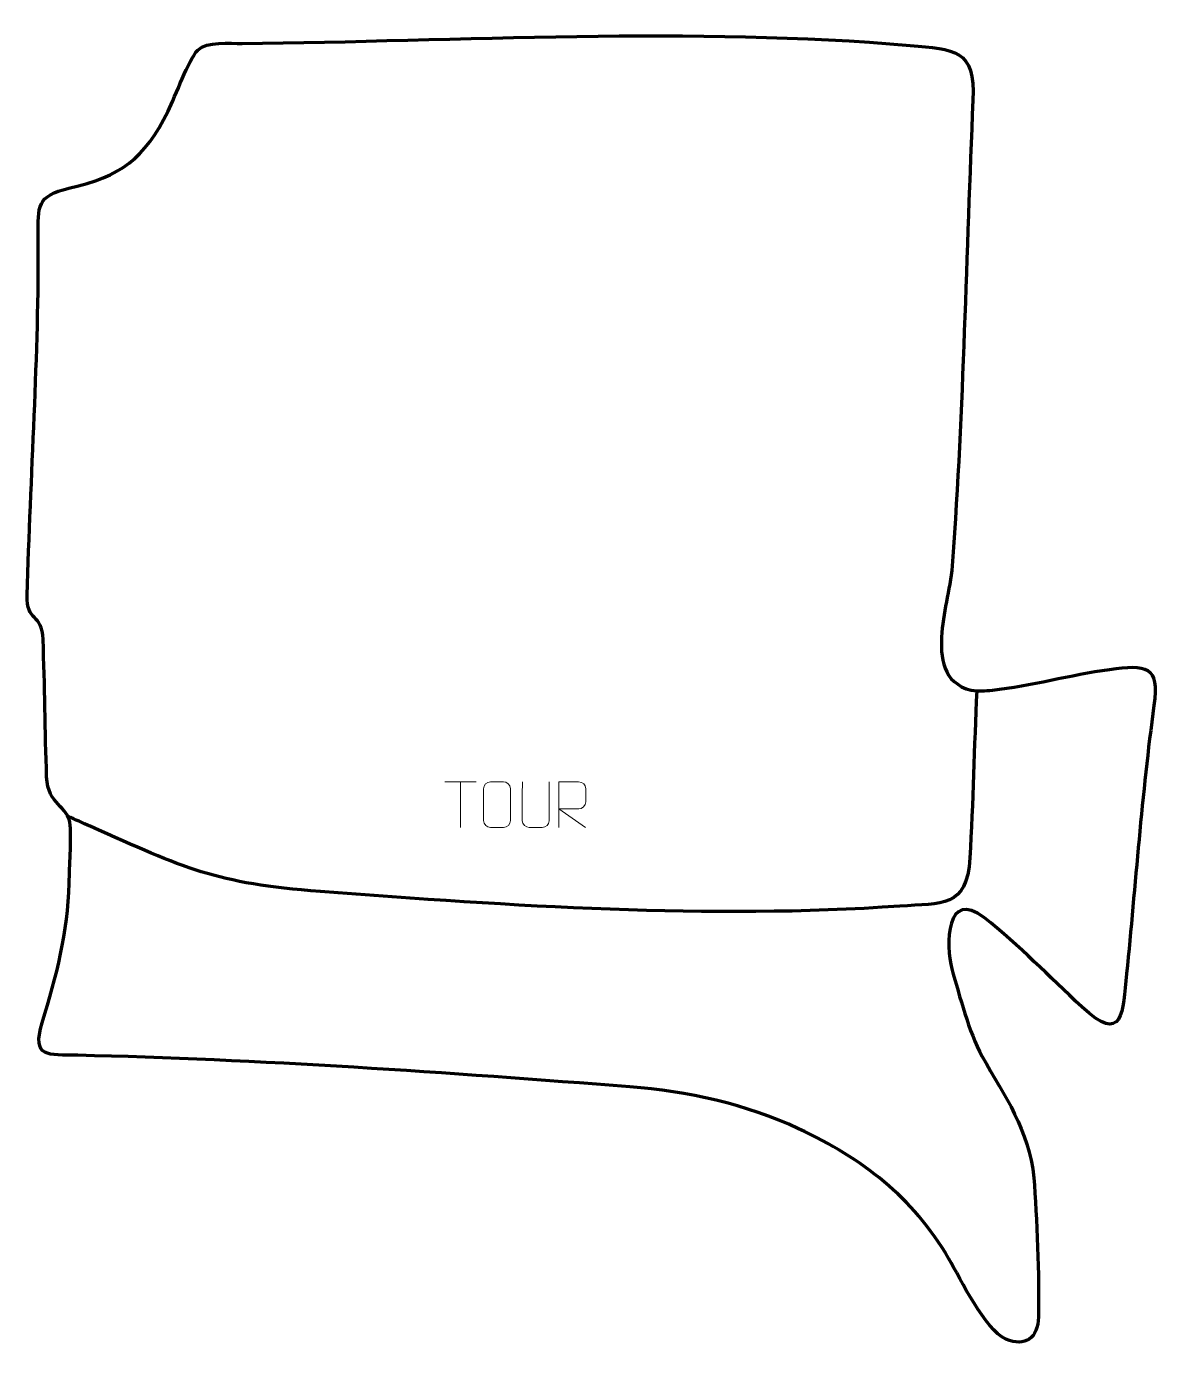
# Model space of a CAD drawing. Header units: millimetres. Extents: x -551 to 70, y 101 to 824.
import ezdxf

# ---------------------------------------------------------------- set-up
doc = ezdxf.new("R2010")
doc.units = ezdxf.units.MM
doc.header["$MEASUREMENT"] = 0
doc.layers.add('layer 2', color=7, linetype='Continuous')
doc.layers.add('layer 3', color=7, linetype='Continuous')

msp = doc.modelspace()

# ---------------------------------------------------------------- linework, layer by layer
at = {"layer": 'layer 2', "color": 142, "lineweight": 158}
msp.add_open_spline([(-30.6106, 460.2779), (-31.9477, 429.9657), (-32.5445, 399.064), (-34.3527, 368.8691), (-34.3527, 368.8691), (-36.0107, 341.1834), (-49.4911, 344.1045), (-72.657, 342.4711), (-72.657, 342.4711), (-176.5687, 335.1439), (-285.9779, 342.614), (-389.8106, 350.4593), (-389.8106, 350.4593), (-447.3132, 354.804), (-464.2468, 363.1248), (-515.8625, 386.2028), (-515.8625, 386.2028), (-519.9233, 388.0139), (-523.9842, 389.8248), (-528.047, 391.6316)], degree=3, knots=[0, 0, 0, 0, 0.16666667, 0.16666667, 0.16666667, 0.16666667, 0.33333333, 0.33333333, 0.33333333, 0.33333333, 0.5, 0.5, 0.5, 0.5, 0.66666667, 0.66666667, 0.66666667, 0.66666667, 1, 1, 1, 1], dxfattribs=at)
at = {"layer": 'layer 3', "color": 242, "lineweight": 158}
msp.add_open_spline([(-432.595, 814.5821), (-439.3852, 814.5353), (-451.9035, 815.9125), (-456.9608, 811.0115), (-456.9608, 811.0115), (-462.1471, 805.2931), (-468.9952, 785.9525), (-473.2058, 777.5513), (-473.2058, 777.5513), (-486.4365, 751.1525), (-498.7036, 742.0684), (-527.5224, 735.343), (-527.5224, 735.343), (-545.1466, 731.23), (-544.3975, 725.6149), (-544.2706, 708.8556), (-544.2706, 708.8556), (-543.7838, 644.5562), (-548.5735, 577.2814), (-550.3327, 512.6643), (-550.3327, 512.6643), (-550.739, 497.7363), (-542.2292, 503.1064), (-541.6419, 488.3306), (-541.6419, 488.3306), (-540.6661, 463.3199), (-540.5531, 438.2693), (-539.6807, 413.3252), (-539.6807, 413.3252), (-539.1185, 397.2494), (-527.6737, 398.0635), (-526.741, 386.6993), (-526.741, 386.6993), (-526.156, 377.2264), (-527.1675, 364.963), (-527.3299, 355.0328), (-527.3299, 355.0328), (-528.0105, 327.8886), (-534.3175, 304.3882), (-542.0701, 278.6503), (-542.0701, 278.6503), (-547.9506, 259.1278), (-539.0391, 261.2007), (-522.5849, 260.8474), (-522.5849, 260.8474), (-425.2969, 258.7586), (-317.7151, 251.1237), (-220.3766, 243.5745), (-220.3766, 243.5745), (-189.113, 241.1498), (-156.5671, 234.0316), (-128.1139, 220.6883), (-128.1139, 220.6883), (-92.489, 203.8642), (-66.2557, 183.7843), (-45.7959, 149.5236), (-45.7959, 149.5236), (-39.3401, 138.2734), (-26.0445, 110.6169), (-14.5994, 105.5727), (-14.5994, 105.5727), (-3.9587, 100.8831), (2.9825, 106.2297), (3.2152, 117.6429), (3.2152, 117.6429), (3.6592, 139.4138), (2.3442, 172.4487), (0.7118, 193.8428), (0.7118, 193.8428), (-1.9899, 220.2393), (-15.2054, 238.0873), (-27.6317, 260.2152), (-27.6317, 260.2152), (-35.1425, 274.3707), (-39.7763, 292.6094), (-44.2375, 308.1089), (-44.2375, 308.1089), (-47.6792, 321.2105), (-47.2156, 352.2152), (-26.5028, 336.2437), (-26.5028, 336.2437), (-6.8238, 320.5924), (8.7264, 304.2371), (26.8874, 287.3699), (26.8874, 287.3699), (49.7274, 266.1569), (49.3435, 284.5336), (51.4361, 305.3844), (51.4361, 305.3844), (56.3235, 354.0849), (59.757, 403.9536), (66.4397, 452.2849), (66.4397, 452.2849), (69.5092, 474.3074), (62.3038, 474.7319), (42.1115, 472.053), (42.1115, 472.053), (20.76, 469.2203), (-1.0494, 462.9099), (-22.0271, 460.6853), (-22.0271, 460.6853), (-25.8792, 460.2768), (-29.7607, 459.9963), (-33.605, 460.5867), (-33.605, 460.5867), (-49.2782, 464.848), (-50.6887, 478.0292), (-49.6174, 492.2682), (-49.6174, 492.2682), (-48.6529, 505.0866), (-44.7487, 517.6129), (-43.7751, 531.2272), (-43.7751, 531.2272), (-37.85, 614.0665), (-36.3263, 700.2197), (-32.6484, 783.515), (-32.6484, 783.515), (-31.4071, 811.6281), (-42.6263, 811.3213), (-67.0835, 813.4947), (-67.0835, 813.4947), (-184.5836, 823.9368), (-313.9209, 815.8903), (-432.595, 814.5821)], degree=3, knots=[0, 0, 0, 0, 0.03125, 0.03125, 0.03125, 0.03125, 0.0625, 0.0625, 0.0625, 0.0625, 0.09375, 0.09375, 0.09375, 0.09375, 0.125, 0.125, 0.125, 0.125, 0.15625, 0.15625, 0.15625, 0.15625, 0.1875, 0.1875, 0.1875, 0.1875, 0.21875, 0.21875, 0.21875, 0.21875, 0.25, 0.25, 0.25, 0.25, 0.28125, 0.28125, 0.28125, 0.28125, 0.3125, 0.3125, 0.3125, 0.3125, 0.34375, 0.34375, 0.34375, 0.34375, 0.375, 0.375, 0.375, 0.375, 0.40625, 0.40625, 0.40625, 0.40625, 0.4375, 0.4375, 0.4375, 0.4375, 0.46875, 0.46875, 0.46875, 0.46875, 0.5, 0.5, 0.5, 0.5, 0.53125, 0.53125, 0.53125, 0.53125, 0.5625, 0.5625, 0.5625, 0.5625, 0.59375, 0.59375, 0.59375, 0.59375, 0.625, 0.625, 0.625, 0.625, 0.65625, 0.65625, 0.65625, 0.65625, 0.6875, 0.6875, 0.6875, 0.6875, 0.71875, 0.71875, 0.71875, 0.71875, 0.75, 0.75, 0.75, 0.75, 0.78125, 0.78125, 0.78125, 0.78125, 0.8125, 0.8125, 0.8125, 0.8125, 0.84375, 0.84375, 0.84375, 0.84375, 0.875, 0.875, 0.875, 0.875, 0.90625, 0.90625, 0.90625, 0.90625, 0.9375, 0.9375, 0.9375, 0.9375, 1, 1, 1, 1], dxfattribs=at)
at = {"layer": 'layer 3', "color": 250, "lineweight": 9}
for points in [[(-321.626, 410.4997), (-321.626, 410.4997), (-304.6388, 410.4997), (-304.6388, 410.4997)], [(-313.1322, 385.5697), (-313.1322, 385.5697), (-313.1322, 410.5232), (-313.1322, 410.5232)]]:
    msp.add_open_spline(points, degree=3, dxfattribs=at)
for points, knots in [([(-296.652, 410.5229), (-294.3263, 410.5229), (-292.0002, 410.5229), (-289.6741, 410.5229), (-289.6741, 410.5229), (-287.7275, 410.5585), (-285.7361, 409.0669), (-285.7094, 406.6293), (-285.7094, 406.6293), (-285.7098, 400.8824), (-285.7098, 395.1351), (-285.7094, 389.3874), (-285.7094, 389.3874), (-285.8492, 387.064), (-287.5264, 385.5844), (-289.6741, 385.5736), (-289.6741, 385.5736), (-292.006, 385.574), (-294.3379, 385.574), (-296.6694, 385.5736), (-296.6694, 385.5736), (-298.5944, 385.4682), (-300.5665, 387.3527), (-300.5553, 389.37), (-300.5553, 389.37), (-300.555, 395.1401), (-300.555, 400.9098), (-300.5553, 406.6791), (-300.5553, 406.6791), (-300.5511, 408.8172), (-298.8044, 410.5364), (-296.652, 410.5229)], [0, 0, 0, 0, 0.11111111, 0.11111111, 0.11111111, 0.11111111, 0.22222222, 0.22222222, 0.22222222, 0.22222222, 0.33333333, 0.33333333, 0.33333333, 0.33333333, 0.44444444, 0.44444444, 0.44444444, 0.44444444, 0.55555556, 0.55555556, 0.55555556, 0.55555556, 0.66666667, 0.66666667, 0.66666667, 0.66666667, 0.77777778, 0.77777778, 0.77777778, 0.77777778, 1, 1, 1, 1]), ([(-264.6266, 410.5271), (-264.627, 404.9876), (-264.5312, 394.7858), (-264.5308, 389.2454), (-264.5308, 389.2454), (-264.6706, 387.0059), (-266.3478, 385.5797), (-268.4955, 385.5692), (-268.4955, 385.5692), (-270.8274, 385.5696), (-273.1593, 385.5696), (-275.4908, 385.5692), (-275.4908, 385.5692), (-277.4158, 385.4677), (-279.3879, 387.2842), (-279.3767, 389.2287), (-279.3767, 389.2287), (-279.3764, 394.7906), (-279.281, 404.966), (-279.2814, 410.5271)], [0, 0, 0, 0, 0.16666667, 0.16666667, 0.16666667, 0.16666667, 0.33333333, 0.33333333, 0.33333333, 0.33333333, 0.5, 0.5, 0.5, 0.5, 0.66666667, 0.66666667, 0.66666667, 0.66666667, 1, 1, 1, 1]), ([(-259.2859, 385.5694), (-259.2859, 385.5694), (-259.2859, 410.5229), (-259.2859, 410.5229), (-259.2859, 410.5229), (-255.6911, 410.5229), (-252.0956, 410.5229), (-248.5004, 410.5229), (-248.5004, 410.5229), (-246.1751, 410.4852), (-244.6178, 408.9952), (-244.6219, 406.6288), (-244.6219, 406.6288), (-244.6223, 404.5933), (-244.6223, 401.5339), (-244.6219, 399.4979), (-244.6219, 399.4979), (-244.6284, 397.6224), (-246.4407, 395.6806), (-248.4502, 395.6615), (-248.4502, 395.6615), (-248.4502, 395.6615), (-259.2859, 395.6615), (-259.2859, 395.6615), (-259.2859, 395.6615), (-259.2859, 395.6615), (-244.6312, 385.5694), (-244.6312, 385.5694)], [0, 0, 0, 0, 0.125, 0.125, 0.125, 0.125, 0.25, 0.25, 0.25, 0.25, 0.375, 0.375, 0.375, 0.375, 0.5, 0.5, 0.5, 0.5, 0.625, 0.625, 0.625, 0.625, 0.75, 0.75, 0.75, 0.75, 1, 1, 1, 1])]:
    msp.add_open_spline(points, degree=3, knots=knots, dxfattribs=at)

doc.saveas('drawing.dxf')
